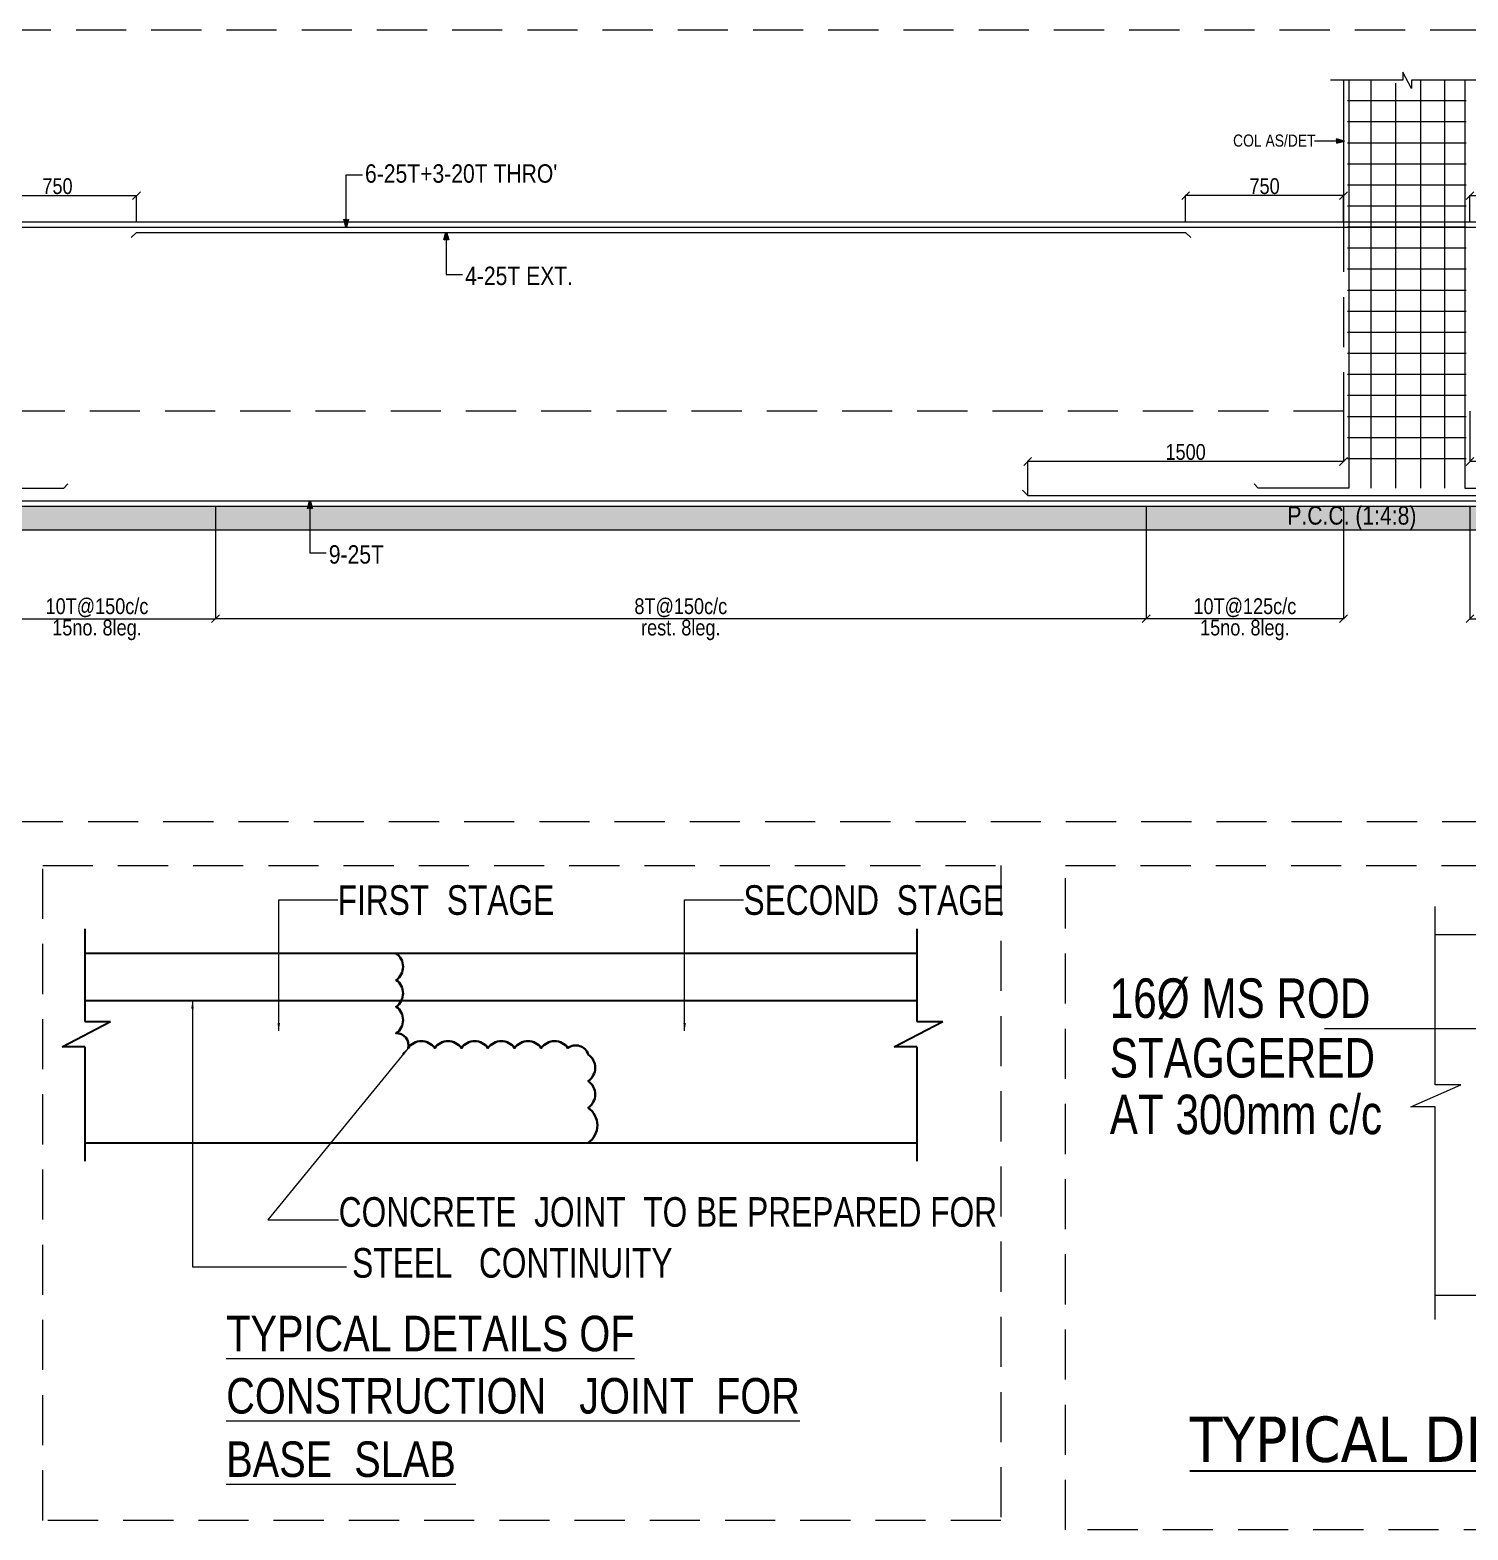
# Model space of a CAD drawing. Header units: millimetres. Extents: x 1112055 to 3390982, y -148532 to 766891.
# Drawn here: x 1802445 to 1829756, y 238094 to 266596 of the extents above; entities that cross this region are included whole.
import ezdxf

# ---------------------------------------------------------------- set-up
doc = ezdxf.new("R2010")
doc.units = ezdxf.units.MM
doc.header["$PDMODE"] = 35
doc.header["$PDSIZE"] = -25
doc.linetypes.add('Hidden', pattern=[9.525, 6.35, -3.175])
for name, color, linetype, lineweight in [('B FOOTING', 49, 'Continuous', 20), ('B HATCH', 250, 'Continuous', 0), ('B P.C.C', 251, 'Continuous', 0), ('B STEEL', 34, 'Continuous', 15), ('B STEEL TEXT', 7, 'Continuous', 15), ('B TITLE BLOCK', 250, 'Continuous', 0), ('B-0', 7, 'Continuous', 13), ('B-BEAM', 147, 'Continuous', 25), ('B-ST DIM', 250, 'Continuous', 18), ('B-ST TEXT', 7, 'Continuous', 9), ('DIM', 6, 'Continuous', 9), ('P COLUMN', 1, 'Continuous', 35), ('P STEEL', 7, 'Continuous', 30)]:
    doc.layers.add(name, color=color, linetype=linetype, lineweight=lineweight)
doc.layers.add('h', color=253, linetype='Continuous')
doc.styles.add('ARIAL', font='arial.ttf')
doc.styles.add('BH-ARAIL', font='arial.ttf', dxfattribs={"width": 0.8})
doc.styles.add('paresh', font='tahoma.ttf')
doc.styles.add('Q1', font='g13f12d.shx', dxfattribs={"width": 0.8})
doc.styles.add('SWINC', font='swissc.ttf')
doc.styles.add('SWINS', font='swissc.ttf')
doc.styles.add('TAHOMA', font='tahoma.ttf')
doc.dimstyles.new('BHOOMI', dxfattribs={"dimtxt": 230, "dimasz": 150, "dimexe": 10, "dimexo": 0, "dimgap": 25, "dimtad": 1, "dimdec": 0, "dimzin": 0, "dimdsep": 46, "dimtxsty": 'SWINC', "dimblk": 'OBLIQUE', "dimcen": 0.09, "dimclrd": 250, "dimclre": 250, "dimclrt": 256, "dimaunit": 1, "dimadec": 3, "dimazin": 0, "dimtfac": 1, "dimtdec": 0, "dimtofl": 0, "dimtmove": 1, "dimatfit": 3, "dimfxl": 100, "dimtolj": 1, "dimtzin": 0, "dimlwd": 9, "dimlwe": 5, "dimarcsym": 0})
doc.dimstyles.new('DIM 1', dxfattribs={"dimscale": 0, "dimtxt": 230, "dimasz": 150, "dimexe": 0.18, "dimexo": 0.0625, "dimgap": 0.5, "dimtad": 1, "dimdec": 0, "dimzin": 0, "dimdsep": 46, "dimtxsty": 'ARIAL', "dimblk": 'OBLIQUE', "dimcen": 6, "dimse1": 1, "dimse2": 1, "dimclrd": 256, "dimclrt": 256, "dimadec": 0, "dimazin": 2, "dimtfac": 0.75, "dimtdec": 0, "dimtix": 1, "dimtofl": 0, "dimtmove": 1, "dimatfit": 3, "dimldrblk": 'OPEN30', "dimfxl": 0.18, "dimfrac": 1, "dimtolj": 1, "dimtzin": 0, "dimlwd": -1, "dimarcsym": 0})
doc.dimstyles.new('inn.dim', dxfattribs={"dimscale": 0, "dimtxt": 200, "dimasz": 150, "dimexe": 100, "dimexo": 25, "dimgap": 25, "dimtad": 1, "dimdec": 0, "dimzin": 0, "dimdsep": 46, "dimtxsty": 'SWINS', "dimblk": 'OPEN90', "dimcen": 250, "dimdle": 100, "dimclrd": 251, "dimclre": 251, "dimclrt": 4, "dimadec": 0, "dimazin": 0, "dimtfac": 1, "dimtdec": 0, "dimtix": 1, "dimtofl": 0, "dimtmove": 0, "dimatfit": 2, "dimfxl": 0.18, "dimfxlon": 1, "dimtolj": 1, "dimtzin": 0, "dimlwd": 9, "dimlwe": 9, "dimarcsym": 0})
doc.dimstyles.new('PARESH', dxfattribs={"dimscale": 0, "dimtxt": 300, "dimasz": 150, "dimexe": 150, "dimexo": 150, "dimgap": 25, "dimtad": 1, "dimdec": 0, "dimzin": 0, "dimdsep": 46, "dimtxsty": 'TAHOMA', "dimblk": 'ARCHTICK', "dimcen": 100, "dimdle": 150, "dimclrd": 251, "dimclre": 251, "dimclrt": 6, "dimadec": 0, "dimazin": 0, "dimtfac": 1, "dimtdec": 0, "dimtix": 1, "dimtofl": 0, "dimtmove": 0, "dimatfit": 2, "dimfxl": 0.18, "dimtolj": 1, "dimtzin": 0, "dimlwd": 9, "dimlwe": 9, "dimarcsym": 0})

# ---------------------------------------------------------------- blocks, each defined once
blk = doc.blocks.new('_Open90')
at = {"color": 0, "linetype": 'ByBlock', "lineweight": -2}
for p, q in [((0, 0), (-1, 0)), ((-0.5, 0.5), (0, 0)), ((0, 0), (-0.5, -0.5))]:
    blk.add_line(p, q, dxfattribs=at)
blk = doc.blocks.new('_Oblique')
at = {"color": 0, "linetype": 'ByBlock', "lineweight": -2}
blk.add_line((-0.5, -0.5), (0.5, 0.5), dxfattribs=at)
blk = doc.blocks.new('*D729')
at = {"layer": 'Defpoints', "color": 0, "transparency": 16777216}
for p in [(1804467, 263448), (1801467, 262950), (1804467, 262951)]:
    blk.add_point(p, dxfattribs=at)
at = {"layer": 'DIM', "color": 251, "transparency": 16777216}
blk.add_line((1801456, 263448), (1804478, 263448), dxfattribs=at)
at = {"layer": 'DIM', "color": 1, "lineweight": 9, "transparency": 16777216}
for p, q in [((1801467, 262950), (1801467, 263448)), ((1804467, 262951), (1804467, 263448))]:
    blk.add_line(p, q, dxfattribs=at)
at = {"layer": 'DIM', "color": 251, "transparency": 16777216, "xscale": 150, "yscale": 150, "zscale": 150, "rotation": 180}
blk.add_blockref('_Oblique', (1801467, 263448), dxfattribs=at)
at = {"layer": 'DIM', "color": 251, "transparency": 16777216, "xscale": 150, "yscale": 150, "zscale": 150}
blk.add_blockref('_Oblique', (1804467, 263448), dxfattribs=at)
at = {"layer": 'DIM', "color": 6, "transparency": 16777216, "insert": (1802967, 263627), "char_height": 300, "attachment_point": 5, "style": 'SWINS'}
blk.add_mtext('\\A1;750', dxfattribs=at)
blk = doc.blocks.new('*D730')
at = {"layer": 'Defpoints', "color": 0, "transparency": 16777216}
for p in [(1824393, 263448), (1824393, 262951), (1827393, 262950)]:
    blk.add_point(p, dxfattribs=at)
at = {"layer": 'DIM', "color": 251, "transparency": 16777216}
blk.add_line((1827404, 263448), (1824382, 263448), dxfattribs=at)
at = {"layer": 'DIM', "color": 1, "lineweight": 9, "transparency": 16777216}
for p, q in [((1824393, 262951), (1824393, 263448)), ((1827393, 262950), (1827393, 263448))]:
    blk.add_line(p, q, dxfattribs=at)
at = {"layer": 'DIM', "color": 251, "transparency": 16777216, "xscale": 150, "yscale": 150, "zscale": 150, "rotation": 180}
blk.add_blockref('_Oblique', (1824393, 263448), dxfattribs=at)
at = {"layer": 'DIM', "color": 251, "transparency": 16777216, "xscale": 150, "yscale": 150, "zscale": 150}
blk.add_blockref('_Oblique', (1827393, 263448), dxfattribs=at)
at = {"layer": 'DIM', "color": 6, "transparency": 16777216, "insert": (1825893, 263627), "char_height": 300, "attachment_point": 5, "style": 'SWINS'}
blk.add_mtext('\\A1;750', dxfattribs=at)
blk = doc.blocks.new('_Open30')
at = {"color": 0, "linetype": 'ByBlock', "lineweight": -2}
for p, q in [((-1, 0.27), (0, 0)), ((0, 0), (-1, -0.27)), ((0, 0), (-1, 0))]:
    blk.add_line(p, q, dxfattribs=at)
blk = doc.blocks.new('*D731')
at = {"layer": 'Defpoints', "color": 0, "transparency": 16777216}
for p in [(1829793, 259350), (1829793, 258397), (1835793, 257850)]:
    blk.add_point(p, dxfattribs=at)
at = {"layer": 'DIM', "color": 1, "lineweight": 9, "transparency": 16777216}
for p, q in [((1829793, 259350), (1829793, 258397)), ((1835793, 257850), (1835793, 258397))]:
    blk.add_line(p, q, dxfattribs=at)
at = {"layer": 'DIM', "color": 251, "transparency": 16777216}
blk.add_line((1835804, 258397), (1829782, 258397), dxfattribs=at)
at = {"layer": 'DIM', "color": 251, "transparency": 16777216, "xscale": 150, "yscale": 150, "zscale": 150, "rotation": 180}
blk.add_blockref('_Oblique', (1829793, 258397), dxfattribs=at)
at = {"layer": 'DIM', "color": 251, "transparency": 16777216, "xscale": 150, "yscale": 150, "zscale": 150}
blk.add_blockref('_Oblique', (1835793, 258397), dxfattribs=at)
at = {"layer": 'DIM', "color": 6, "transparency": 16777216, "insert": (1832793, 258576), "char_height": 300, "attachment_point": 5, "style": 'SWINS'}
blk.add_mtext('\\A1;1500', dxfattribs=at)
blk = doc.blocks.new('*D732')
at = {"layer": 'Defpoints', "color": 0, "transparency": 16777216}
for p in [(1827393, 259350), (1821393, 258397), (1821393, 257750)]:
    blk.add_point(p, dxfattribs=at)
at = {"layer": 'DIM', "color": 1, "lineweight": 9, "transparency": 16777216}
for p, q in [((1827393, 259350), (1827393, 258397)), ((1821393, 257750), (1821393, 258397))]:
    blk.add_line(p, q, dxfattribs=at)
at = {"layer": 'DIM', "color": 251, "transparency": 16777216}
blk.add_line((1827404, 258397), (1821382, 258397), dxfattribs=at)
at = {"layer": 'DIM', "color": 251, "transparency": 16777216, "xscale": 150, "yscale": 150, "zscale": 150, "rotation": 180}
blk.add_blockref('_Oblique', (1821393, 258397), dxfattribs=at)
at = {"layer": 'DIM', "color": 251, "transparency": 16777216, "xscale": 150, "yscale": 150, "zscale": 150}
blk.add_blockref('_Oblique', (1827393, 258397), dxfattribs=at)
at = {"layer": 'DIM', "color": 6, "transparency": 16777216, "insert": (1824393, 258576), "char_height": 300, "attachment_point": 5, "style": 'SWINS'}
blk.add_mtext('\\A1;1500', dxfattribs=at)
blk = doc.blocks.new('*D712')
at = {"layer": 'Defpoints', "color": 0, "transparency": 16777216}
for p in [(1832793, 263448), (1829793, 262950), (1832793, 262951)]:
    blk.add_point(p, dxfattribs=at)
at = {"layer": 'DIM', "color": 251, "transparency": 16777216}
blk.add_line((1829782, 263448), (1832804, 263448), dxfattribs=at)
at = {"layer": 'DIM', "color": 1, "lineweight": 9, "transparency": 16777216}
for p, q in [((1829793, 262950), (1829793, 263448)), ((1832793, 262951), (1832793, 263448))]:
    blk.add_line(p, q, dxfattribs=at)
at = {"layer": 'DIM', "color": 251, "transparency": 16777216, "xscale": 150, "yscale": 150, "zscale": 150, "rotation": 180}
blk.add_blockref('_Oblique', (1829793, 263448), dxfattribs=at)
at = {"layer": 'DIM', "color": 251, "transparency": 16777216, "xscale": 150, "yscale": 150, "zscale": 150}
blk.add_blockref('_Oblique', (1832793, 263448), dxfattribs=at)
at = {"layer": 'DIM', "color": 6, "transparency": 16777216, "insert": (1831293, 263627), "char_height": 300, "attachment_point": 5, "style": 'SWINS'}
blk.add_mtext('\\A1;750', dxfattribs=at)
blk = doc.blocks.new('*D714')
at = {"layer": 'B-ST DIM', "color": 250, "lineweight": 5, "ltscale": 50, "transparency": 16777216}
for p, q in [((1801467, 257550), (1801467, 255400)), ((1805967, 257550), (1805967, 255400))]:
    blk.add_line(p, q, dxfattribs=at)
at = {"layer": 'B-ST DIM', "color": 250, "lineweight": 9, "ltscale": 50, "transparency": 16777216}
blk.add_line((1801467, 255410), (1805967, 255410), dxfattribs=at)
at = {"layer": 'Defpoints', "color": 0, "ltscale": 50, "transparency": 16777216}
for p in [(1801467, 257550), (1805967, 257550), (1805967, 255410)]:
    blk.add_point(p, dxfattribs=at)
at = {"layer": 'B-ST DIM', "color": 250, "lineweight": 9, "ltscale": 50, "transparency": 16777216, "xscale": 150, "yscale": 150, "zscale": 150, "rotation": 180}
blk.add_blockref('_Oblique', (1801467, 255410), dxfattribs=at)
at = {"layer": 'B-ST DIM', "color": 250, "lineweight": 9, "ltscale": 50, "transparency": 16777216, "xscale": 150, "yscale": 150, "zscale": 150}
blk.add_blockref('_Oblique', (1805967, 255410), dxfattribs=at)
at = {"layer": 'B-ST DIM', "color": 7, "ltscale": 50, "transparency": 16777216, "char_height": 300, "attachment_point": 5, "style": 'SWINC'}
for s, insert in [('\\A1;10T@150c/c', (1803717, 255617)), ('\\A1;15no. 8leg.', (1803717, 255196))]:
    blk.add_mtext(s, dxfattribs=dict(at, insert=insert))
blk = doc.blocks.new('*D715')
at = {"layer": 'B-ST DIM', "color": 250, "lineweight": 5, "ltscale": 50, "transparency": 16777216}
for p, q in [((1805967, 257550), (1805967, 255400)), ((1823643, 257550), (1823643, 255400))]:
    blk.add_line(p, q, dxfattribs=at)
at = {"layer": 'B-ST DIM', "color": 250, "lineweight": 9, "ltscale": 50, "transparency": 16777216}
blk.add_line((1823643, 255410), (1805967, 255410), dxfattribs=at)
at = {"layer": 'Defpoints', "color": 0, "ltscale": 50, "transparency": 16777216}
for p in [(1805967, 257550), (1823643, 257550), (1805967, 255410)]:
    blk.add_point(p, dxfattribs=at)
at = {"layer": 'B-ST DIM', "color": 250, "lineweight": 9, "ltscale": 50, "transparency": 16777216, "xscale": 150, "yscale": 150, "zscale": 150, "rotation": 180}
blk.add_blockref('_Oblique', (1805967, 255410), dxfattribs=at)
at = {"layer": 'B-ST DIM', "color": 250, "lineweight": 9, "ltscale": 50, "transparency": 16777216, "xscale": 150, "yscale": 150, "zscale": 150}
blk.add_blockref('_Oblique', (1823643, 255410), dxfattribs=at)
at = {"layer": 'B-ST DIM', "color": 7, "ltscale": 50, "transparency": 16777216, "char_height": 300, "attachment_point": 5, "style": 'SWINC'}
for s, insert in [('\\A1;8T@150c/c', (1814805, 255617)), ('\\A1;rest. 8leg.', (1814805, 255196))]:
    blk.add_mtext(s, dxfattribs=dict(at, insert=insert))
blk = doc.blocks.new('*D716')
at = {"layer": 'B-ST DIM', "color": 250, "lineweight": 5, "ltscale": 50, "transparency": 16777216}
for p, q in [((1823643, 257550), (1823643, 255400)), ((1827393, 257550), (1827393, 255400))]:
    blk.add_line(p, q, dxfattribs=at)
at = {"layer": 'B-ST DIM', "color": 250, "lineweight": 9, "ltscale": 50, "transparency": 16777216}
blk.add_line((1827393, 255410), (1823643, 255410), dxfattribs=at)
at = {"layer": 'Defpoints', "color": 0, "ltscale": 50, "transparency": 16777216}
for p in [(1823643, 257550), (1827393, 257550), (1823643, 255410)]:
    blk.add_point(p, dxfattribs=at)
at = {"layer": 'B-ST DIM', "color": 250, "lineweight": 9, "ltscale": 50, "transparency": 16777216, "xscale": 150, "yscale": 150, "zscale": 150, "rotation": 180}
blk.add_blockref('_Oblique', (1823643, 255410), dxfattribs=at)
at = {"layer": 'B-ST DIM', "color": 250, "lineweight": 9, "ltscale": 50, "transparency": 16777216, "xscale": 150, "yscale": 150, "zscale": 150}
blk.add_blockref('_Oblique', (1827393, 255410), dxfattribs=at)
at = {"layer": 'B-ST DIM', "color": 7, "ltscale": 50, "transparency": 16777216, "char_height": 300, "attachment_point": 5, "style": 'SWINC'}
for s, insert in [('\\A1;10T@125c/c', (1825518, 255617)), ('\\A1;15no. 8leg.', (1825518, 255196))]:
    blk.add_mtext(s, dxfattribs=dict(at, insert=insert))
blk = doc.blocks.new('*D719')
at = {"layer": 'B-ST DIM', "color": 250, "lineweight": 5, "ltscale": 50, "transparency": 16777216}
for p, q in [((1829793, 257550), (1829793, 255400)), ((1833543, 257550), (1833543, 255400))]:
    blk.add_line(p, q, dxfattribs=at)
at = {"layer": 'B-ST DIM', "color": 250, "lineweight": 9, "ltscale": 50, "transparency": 16777216}
blk.add_line((1829793, 255410), (1833543, 255410), dxfattribs=at)
at = {"layer": 'Defpoints', "color": 0, "ltscale": 50, "transparency": 16777216}
for p in [(1829793, 257550), (1833543, 257550), (1833543, 255410)]:
    blk.add_point(p, dxfattribs=at)
at = {"layer": 'B-ST DIM', "color": 250, "lineweight": 9, "ltscale": 50, "transparency": 16777216, "xscale": 150, "yscale": 150, "zscale": 150, "rotation": 180}
blk.add_blockref('_Oblique', (1829793, 255410), dxfattribs=at)
at = {"layer": 'B-ST DIM', "color": 250, "lineweight": 9, "ltscale": 50, "transparency": 16777216, "xscale": 150, "yscale": 150, "zscale": 150}
blk.add_blockref('_Oblique', (1833543, 255410), dxfattribs=at)
at = {"layer": 'B-ST DIM', "color": 7, "ltscale": 50, "transparency": 16777216, "char_height": 300, "attachment_point": 5, "style": 'SWINC'}
for s, insert in [('\\A1;10T@125c/c', (1831668, 255617)), ('\\A1;15no. 8leg.', (1831668, 255196))]:
    blk.add_mtext(s, dxfattribs=dict(at, insert=insert))

msp = doc.modelspace()

# ---------------------------------------------------------------- hatches: boundary and pattern name
at = {"layer": 'B HATCH', "lineweight": 0}
h = msp.add_hatch(dxfattribs=at)
h.set_pattern_fill('AR-CONC', color=250, scale=3, style=0)
h.set_pattern_definition([(50, (252312.23, -262496.2), (546.55401, -47.81726), [57.15, -628.65]), (355, (252312.23, -262496.2), (-105.73026, 573.17054), [45.72, -502.92175]), (100.451445, (252357.8, -262500.2), (440.82374, 525.35326), [48.57003, -534.27073]), (46.1842, (252312.2, -262343.8), (813.23712, -126.12698), [85.725, -942.975]), (96.63556, (252380, -262354.3), (712.2124, 742.27837), [72.85507, -801.40682]), (351.18415, (252312.2, -262343.8), (712.2124, 742.27837), [68.5799, -754.3792]), (21, (252388.43, -262381.9), (454.84317, -306.7956), [57.15, -628.65]), (326, (252388.43, -262381.9), (185.40609, 552.5639), [45.72, -502.92]), (71.451445, (252426.34, -262407.46), (640.24926, 245.7683), [48.57003, -534.26981]), (37.5, (252312.23, -262496.2), (9.26581, 253.665117), [0, -496.824, 0, -510.54, 0, -504.825]), (7.5, (252312.23, -262496.2), (200.458988, 300.541724), [0, -291.084, 0, -485.394, 0, -192.405]), (327.5, (252142.3, -262496.2), (406.771786, -17.186232), [0, -190.5, 0, -594.36, 0, -788.67]), (317.5, (252066.1, -262496.2), (444.387544, 76.27947), [0, -247.65, 0, -394.716, 0, -560.07])])
h.paths.add_polyline_path([(1790006.5, 257550.1), (1864879.8, 257550.1), (1864879.8, 257090.1), (1790006.5, 257090.1)])

# ---------------------------------------------------------------- linework, layer by layer
at = {"layer": 'B FOOTING', "color": 1, "lineweight": 13, "ltscale": 10}
msp.add_line((1827393.2, 265642.1), (1827393.2, 262950.1), dxfattribs=at)
at = {"layer": 'B FOOTING'}
msp.add_line((1790466.5, 262950.1), (1864419.8, 262950.1), dxfattribs=at)
at = {"layer": 'B FOOTING', "color": 1, "lineweight": 13, "ltscale": 10}
msp.add_lwpolyline([(1830190.6, 265642.1), (1828682.9, 265642.1), (1828682.9, 265483.7), (1828517.6, 265793.1), (1828517.6, 265642.1), (1827143.6, 265642.1)], dxfattribs=at)
at = {"layer": 'B FOOTING'}
msp.add_lwpolyline([(1790006.5, 257550.1), (1864879.8, 257550.1), (1864879.8, 257090.1), (1790006.5, 257090.1)], close=True, dxfattribs=at)
at = {"layer": 'B P.C.C', "color": 250, "linetype": 'Hidden', "lineweight": 0, "ltscale": 150}
for points in [[(1787602.5, 266595.7), (1865935.7, 266595.7), (1865935.7, 251548), (1787602.5, 251548)], [(1802686.2, 250717.1), (1820883.7, 250717.1), (1820883.7, 238276.8), (1802686.2, 238276.8)], [(1846342.9, 250717.1), (1846342.9, 238093.9), (1822108.6, 238093.9), (1822108.6, 250717.1)]]:
    msp.add_lwpolyline(points, close=True, dxfattribs=at)
msp.add_lwpolyline([(1827393.2, 262950.1), (1827393.2, 259350.1), (1801466.5, 259350.1), (1801466.5, 262950.1)], dxfattribs=at)
at = {"layer": 'B STEEL'}
for p, q in [((1804366.5, 262650.1), (1804466.5, 262750.1)), ((1804466.5, 262750.1), (1824393.2, 262750.1)), ((1824393.2, 262750.1), (1824493.2, 262650.1))]:
    msp.add_line(p, q, dxfattribs=at)
for points in [[(1790566.5, 262050.1), (1790566.5, 262850.1), (1864319.8, 262850.1), (1864319.8, 262050.1)], [(1790566.5, 258450.1), (1790566.5, 257650.1), (1864319.8, 257650.1), (1864319.8, 258450.1)], [(1821293.2, 257850.1), (1821393.2, 257750.1), (1835793.2, 257750.1), (1835893.2, 257850.1)], [(1819287.5, 248150), (1803483.5, 248150)]]:
    msp.add_lwpolyline(points, dxfattribs=at)
at = {"layer": 'B-0', "color": 0, "lineweight": 30, "ltscale": 5}
msp.add_lwpolyline([(1809399.3, 249050, -0.5205671), (1809399.3, 248543.8, -0.5205671), (1809399.3, 248037.5, -0.5205671), (1809399.3, 247531.3, -0.5205671), (1809624.6, 247250.4, -0.5205671), (1810130.9, 247250.4, -0.5205671), (1810637.1, 247250.4, -0.5205671), (1811143.4, 247250.4, -0.5205671), (1811649.6, 247250.4, -0.5205671), (1812155.9, 247250.4, -0.5205671), (1812662.1, 247250.4, -0.5205671), (1813047.1, 247129.1, -0.5205671), (1813047.1, 246622.9, -0.5205671), (1813047.1, 246116.6, -0.5205671), (1813047.1, 245450, -0.5205671)], format="xyb", dxfattribs=at)
at = {"layer": 'B-BEAM'}
for p, q in [((1803483.5, 249519.3), (1803483.5, 247756.4)), ((1819287.5, 249519.3), (1819287.5, 247756.4)), ((1819287.5, 249050), (1803483.5, 249050)), ((1819287.5, 248150), (1803483.5, 248150)), ((1803053.7, 247272.6), (1803976.2, 247756.4)), ((1803483.5, 247756.4), (1803976.2, 247756.4)), ((1818857.7, 247272.6), (1819780.2, 247756.4)), ((1819287.5, 247756.4), (1819780.2, 247756.4)), ((1803483.5, 247272.6), (1803053.7, 247272.6)), ((1803483.5, 247272.6), (1803483.5, 245104)), ((1819287.5, 247272.6), (1818857.7, 247272.6)), ((1819287.5, 247272.6), (1819287.5, 245104))]:
    msp.add_line(p, q, dxfattribs=at)
msp.add_lwpolyline([(1803483.5, 245450), (1819287.5, 245450)], dxfattribs=at)
at = {"layer": 'P COLUMN', "lineweight": 13}
for p, q in [((1843485.8, 249400.5), (1829130, 249400.5)), ((1843485.8, 242549.5), (1829130, 242549.5))]:
    msp.add_line(p, q, dxfattribs=at)
msp.add_lwpolyline([(1829130, 242091.7), (1829130, 246133.4), (1828672.2, 246133.4), (1829621.7, 246550.7), (1829130, 246550.7), (1829130, 249944)], dxfattribs=at)
at = {"layer": 'P STEEL', "color": 250, "lineweight": 0}
for p, q in [((1827908.4, 265642.1), (1827908.4, 257892.6)), ((1828851.6, 265642.1), (1828851.6, 257892.6)), ((1829308.4, 265642.1), (1829308.4, 257892.6)), ((1828380, 265585), (1828380, 257892.6)), ((1827468.2, 265254.5), (1829718.2, 265254.5)), ((1827468.2, 264854.5), (1829718.2, 264854.5)), ((1827468.2, 264454.5), (1829718.2, 264454.5)), ((1827468.2, 264054.5), (1829718.2, 264054.5)), ((1827468.2, 263654.5), (1829718.2, 263654.5)), ((1827468.2, 263254.5), (1829718.2, 263254.5)), ((1827468.2, 262854.5), (1829718.2, 262854.5)), ((1827468.2, 262454.5), (1829718.2, 262454.5)), ((1827468.2, 262054.5), (1829718.2, 262054.5)), ((1827468.2, 261654.5), (1829718.2, 261654.5)), ((1827468.2, 261254.5), (1829718.2, 261254.5)), ((1827468.2, 260854.5), (1829718.2, 260854.5)), ((1827468.2, 260454.5), (1829718.2, 260454.5)), ((1827468.2, 260054.5), (1829718.2, 260054.5)), ((1827468.2, 259654.5), (1829718.2, 259654.5)), ((1827468.2, 259254.5), (1829718.2, 259254.5)), ((1827468.2, 258854.5), (1829718.2, 258854.5)), ((1827468.2, 258454.5), (1829718.2, 258454.5))]:
    msp.add_line(p, q, dxfattribs=at)
for points in [[(1801366.5, 265642.1), (1801366.5, 257892.6), (1803088.6, 257892.6), (1803166.5, 257974.4)], [(1827493.2, 265642.1), (1827493.2, 257892.6), (1825771.1, 257892.6), (1825693.2, 257974.4)], [(1829693.2, 265642.1), (1829693.2, 257892.6), (1831415.2, 257892.6), (1831493.2, 257974.4)]]:
    msp.add_lwpolyline(points, dxfattribs=at)

# ---------------------------------------------------------------- texts
at = {"style": 'paresh'}
msp.add_text('%%UTYPICAL DETAIL FOR STEPS', height=862.5, dxfattribs=at).set_placement((1824471.3, 239387.9))
at = {"layer": 'B STEEL TEXT', "lineweight": 5, "style": 'SWINS'}
msp.add_text('COL AS/DET', height=230, dxfattribs=at).set_placement((1825294.5, 264379.9))
at = {"layer": 'B STEEL TEXT', "lineweight": 9, "style": 'SWINC'}
for s, p in [("6-25T+3-20T THRO'", (1808807.6, 263693.9)), ('4-25T EXT.', (1810708.8, 261749.3)), ('P.C.C. (1:4:8)', (1826325.4, 257197.5)), ('9-25T', (1808120.2, 256456.4))]:
    msp.add_text(s, height=350, dxfattribs=at).set_placement(p)
at = {"layer": 'B TITLE BLOCK', "color": 251, "lineweight": 0, "char_height": 464.277, "attachment_point": 2, "style": 'SWINC'}
for insert in [(1902382.5, 243228.6), (2005241.2, 239562.5)]:
    msp.add_mtext_dynamic_manual_height_columns('\\pxsm1,qj;{\\fBankGothic Lt BT|b0|i0|c0|p34;BHOOMI\\P\\ps*,q*;\\fGost|b0|i0|c0|p2;\\H0.8x;- CONSULTANTS -\\C1; }', width=1213989.136, gutter_width=0, heights=[170761.4], dxfattribs=dict(at, insert=insert))
at = {"layer": 'B-0', "style": 'BH-ARAIL', "width": 0.8}
for s, p in [('%%UTYPICAL DETAILS OF', (1806171.7, 241489.7)), ('%%UCONSTRUCTION   JOINT  FOR', (1806171.7, 240306.2)), ('%%UBASE  SLAB', (1806171.7, 239102.4))]:
    msp.add_text(s, height=675, dxfattribs=at).set_placement(p)
at = {"layer": 'B-ST TEXT', "style": 'Q1', "width": 0.8}
for s, height, p in [('FIRST  STAGE', 562.5, (1808288.3, 249782.7)), ('SECOND  STAGE', 562.5, (1815996.2, 249782.7)), ('16%%C MS ROD', 750, (1822952.3, 247825)), ('STAGGERED', 750, (1822952.3, 246690.9)), ('AT 300mm c/c', 750, (1822952.3, 245615.2)), ('CONCRETE  JOINT  TO BE PREPARED FOR  ', 562.5, (1808308.4, 243855.7)), ('STEEL   CONTINUITY', 562.5, (1808563.2, 242888.1))]:
    msp.add_text(s, height=height, dxfattribs=at).set_placement(p)

# ---------------------------------------------------------------- dimensions: what is measured, and where the dimension line sits
at = {"layer": 'B-ST DIM', "ltscale": 50}
for base, p1, p2, text, picture, middle in [((1805966.5, 255409.9), (1801466.5, 257550.1), (1805966.5, 257550.1), '10T@150c/c\\X15no. 8leg.', '*D714', (1803716.5, 255409.9)), ((1833543.2, 255409.9), (1829793.2, 257550.1), (1833543.2, 257550.1), '10T@125c/c\\X15no. 8leg.', '*D719', (1831668.2, 255409.9))]:
    dim = msp.add_linear_dim(base=base, p1=p1, p2=p2, text=text, dimstyle='BHOOMI', override={"dimtxt": 300, "dimclrt": 7}, dxfattribs=at)
    dim.commit()
    dim.dimension.update_dxf_attribs({"geometry": picture, "text_midpoint": middle})
for base, p1, p2, text, picture, middle in [((1805966.5, 255409.9), (1823643.2, 257550.1), (1805966.5, 257550.1), '8T@150c/c\\Xrest. 8leg.', '*D715', (1814804.8, 255409.9)), ((1823643.2, 255409.9), (1827393.2, 257550.1), (1823643.2, 257550.1), '10T@125c/c\\X15no. 8leg.', '*D716', (1825518.2, 255409.9))]:
    dim = msp.add_linear_dim(base=base, p1=p1, p2=p2, angle=180, text=text, dimstyle='BHOOMI', override={"dimtxt": 300, "dimclrt": 7}, dxfattribs=at)
    dim.commit()
    dim.dimension.update_dxf_attribs({"geometry": picture, "text_midpoint": middle})
at = {"layer": 'DIM'}
for base, p1, p2, picture, middle in [((1804466.5, 263448.4), (1801466.5, 262950.1), (1804466.5, 262950.5), '*D729', (1802966.5, 263627.2)), ((1832793.2, 263448.4), (1829793.2, 262950.1), (1832793.2, 262950.5), '*D712', (1831293.2, 263627.2)), ((1821393.2, 258396.7), (1827393.2, 259350.1), (1821393.2, 257750.1), '*D732', (1824393.2, 258575.7))]:
    dim = msp.add_linear_dim(base=base, p1=p1, p2=p2, angle=180, dimstyle='PARESH', override={"dimscale": 1, "dimtxt": 300, "dimexe": 0, "dimexo": 0, "dimgap": 25, "dimlfac": 0.25, "dimtxsty": 'SWINS', "dimblk1": 'Oblique', "dimblk2": 'Oblique', "dimsah": 1, "dimdle": 11, "dimclrd": 251, "dimclre": 1, "dimlwd": 65535}, dxfattribs=at)
    dim.commit()
    dim.dimension.update_dxf_attribs({"geometry": picture, "text_midpoint": middle})
for base, p1, p2, picture, middle in [((1824393.2, 263448.4), (1827393.2, 262950.1), (1824393.2, 262950.5), '*D730', (1825893.2, 263627.2)), ((1829793.2, 258396.7), (1835793.2, 257850.1), (1829793.2, 259350.1), '*D731', (1832793.2, 258575.7))]:
    dim = msp.add_linear_dim(base=base, p1=p1, p2=p2, dimstyle='PARESH', override={"dimscale": 1, "dimtxt": 300, "dimexe": 0, "dimexo": 0, "dimgap": 25, "dimlfac": 0.25, "dimtxsty": 'SWINS', "dimblk1": 'Oblique', "dimblk2": 'Oblique', "dimsah": 1, "dimdle": 11, "dimclrd": 251, "dimclre": 1, "dimlwd": 65535}, dxfattribs=at)
    dim.commit()
    dim.dimension.update_dxf_attribs({"geometry": picture, "text_midpoint": middle})

# ---------------------------------------------------------------- leaders
at = {"layer": 'B STEEL TEXT', "lineweight": 5}
for points in [[(1827403.9, 264484.9), (1826839.5, 264484.9)], [(1808449.2, 262850.1), (1808449.2, 263840.6), (1808760.3, 263840.6)], [(1810350.5, 262750.1), (1810350.5, 261952.6), (1810661.5, 261952.6)], [(1807761.8, 257650.1), (1807761.8, 256659.7), (1808072.9, 256659.7)]]:
    msp.add_leader(points, dimstyle='DIM 1', override={"dimscale": 1, "dimtad": 0, "dimtxsty": 'SWINC', "dimfxlon": 1, "dimlwd": 5, "dimarcsym": 2}, dxfattribs=at)
at = {"layer": 'h', "ltscale": 5}
for points, override in [([(1807169.5, 247578.9), (1807169.5, 250068.4), (1808290.5, 250068.4)], {"dimscale": 1, "dimtad": 0, "dimfxl": 100, "dimtfill": 1, "dimarcsym": 1}), ([(1814877.5, 247578.9), (1814877.5, 250068.4), (1815998.4, 250068.4)], {"dimscale": 1, "dimtad": 0, "dimfxl": 100, "dimtfill": 1, "dimarcsym": 1}), ([(1805532.1, 248150), (1805532.1, 243096.4), (1808457.7, 243096.4)], {"dimscale": 1, "dimtad": 0, "dimfxl": 100, "dimtfill": 1, "dimarcsym": 1}), ([(1830934.1, 247617.2), (1827032.7, 247617.2)], {"dimscale": 1, "dimtad": 0, "dimtfill": 1, "dimarcsym": 1}), ([(1809624.6, 247250.4), (1806960, 243986.2), (1808307.2, 243986.2)], {"dimscale": 1, "dimtad": 0, "dimfxl": 100, "dimtfill": 1, "dimarcsym": 1})]:
    msp.add_leader(points, dimstyle='inn.dim', override=override, dxfattribs=at)

doc.saveas('drawing.dxf')
